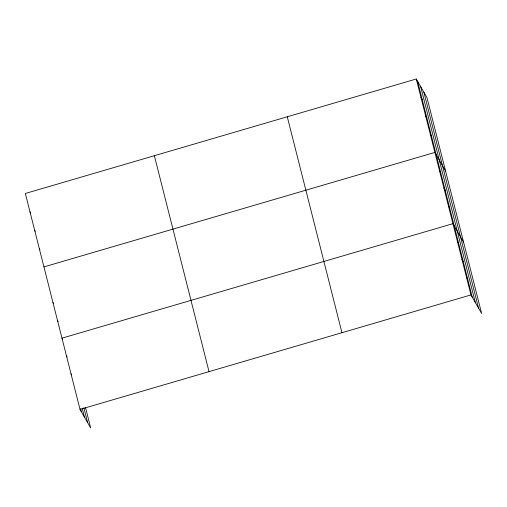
<?xml version="1.0" encoding="UTF-8"?>
<svg xmlns="http://www.w3.org/2000/svg" width="507" height="507" viewBox="0 0 507 507"><rect width="100%" height="100%" fill="white"/><g stroke="black" fill="none" stroke-linecap="round" stroke-linejoin="round"><path stroke-width="0.76" d="M416.291 78.997L470.965 294.928L481.65 313.516L426.976 97.585L416.291 78.997L25.35 193.484L80.024 409.415L90.709 428.003L85.449 407.216M43.938 266.904L434.879 152.417L445.564 170.998M80.024 409.415L470.965 294.928M420.937 97.357L422.223 99.587M425.588 115.71L426.875 117.947M430.234 134.063L431.52 136.301M439.392 170.232L440.678 172.469M443.904 188.046L445.184 190.283M448.41 205.861L449.696 208.098M463.607 242.257L452.922 223.676L61.981 338.156L62.621 339.278M457.434 241.49L458.721 243.721M461.94 259.305L463.227 261.536M466.453 277.114L467.739 279.351M29.995 211.837L30.642 212.959M34.647 230.191L35.287 231.312M39.293 248.544L39.933 249.666M52.956 302.527L53.603 303.649M57.468 320.342L58.115 321.463M66.487 355.971L67.133 357.093M70.999 373.786L71.645 374.907M423.877 92.192L478.545 308.123M420.683 86.634L475.351 302.565M417.578 81.234L472.251 297.165M287.279 116.781L341.952 332.712M154.362 155.706L209.03 371.637M83.845 407.761L87.603 422.604M82.153 408.141L84.409 417.046M80.556 408.68L81.304 411.652"/></g></svg>
